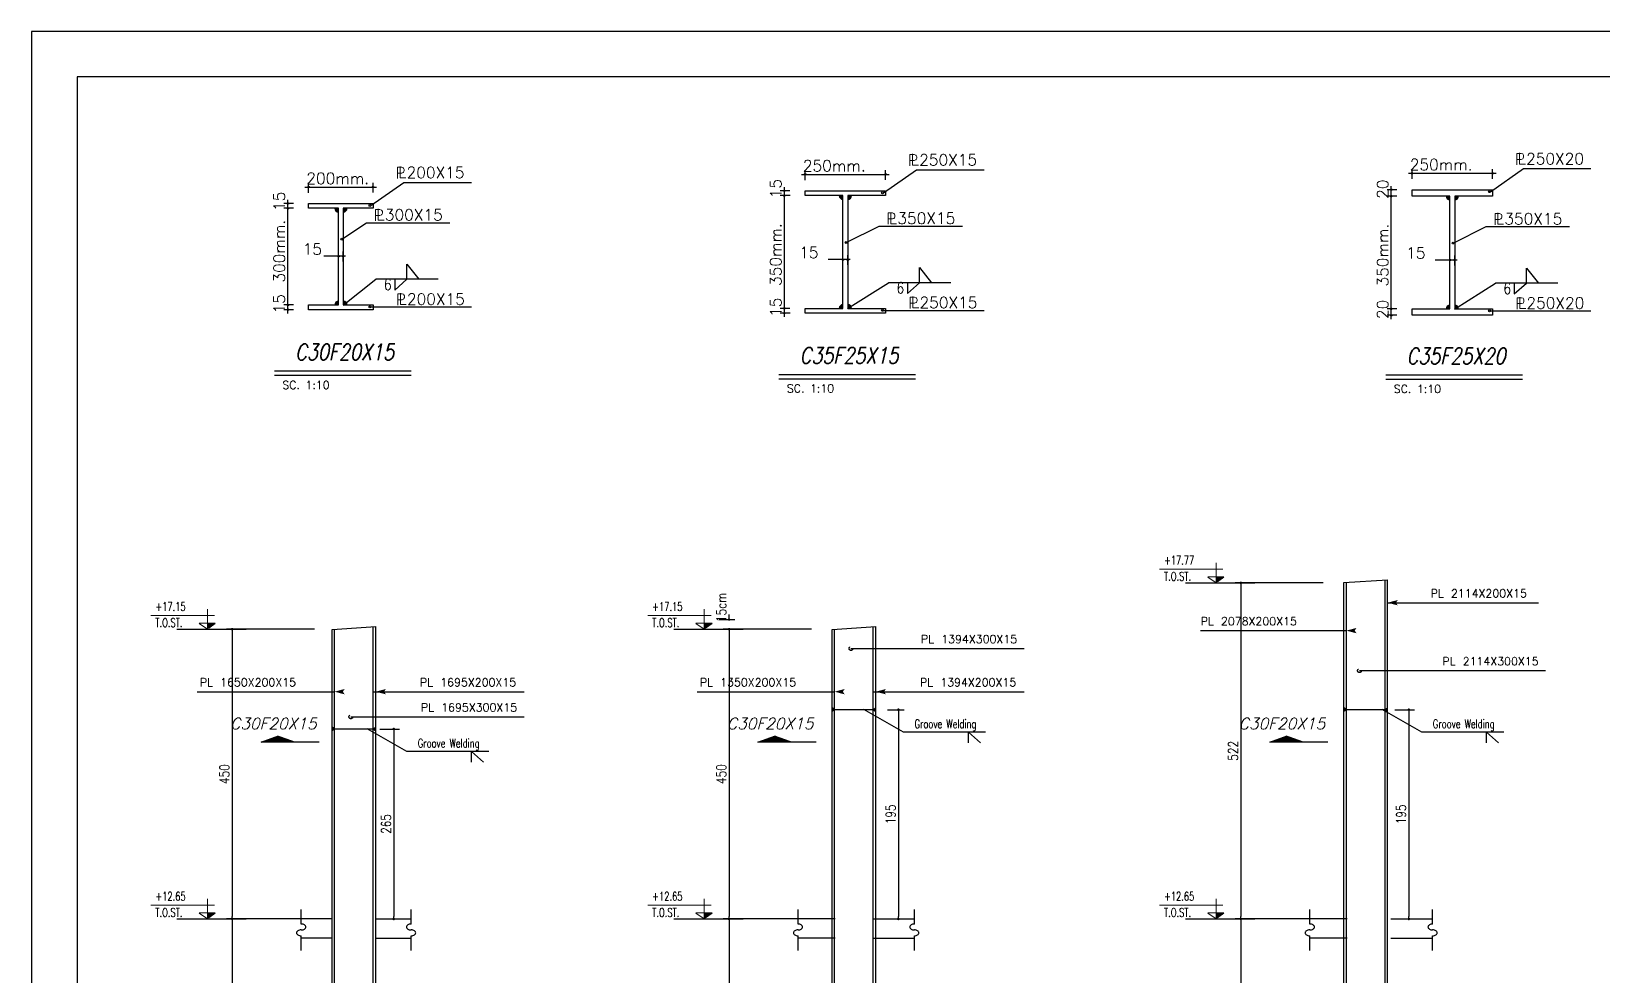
# Model space of a CAD drawing. Header units: inches. Extents: x 460503 to 460688, y 47570 to 48852.
# Drawn here: x 460506.05 to 460554.8, y 48536.98 to 48566.27 of the extents above; entities that cross this region are included whole.
import ezdxf
from ezdxf.enums import TextEntityAlignment as Align

# ---------------------------------------------------------------- set-up
doc = ezdxf.new("R2010")
doc.units = ezdxf.units.IN
doc.header["$MEASUREMENT"] = 0
doc.linetypes.add('HIDDEN', pattern=[0.375, 0.25, -0.125])
for name, color, linetype in [('1', 1, 'Continuous'), ('1R', 1, 'Continuous'), ('2H', 2, 'HIDDEN'), ('2Y', 2, 'Continuous'), ('3', 3, 'HIDDEN'), ('3G', 3, 'Continuous'), ('4C', 4, 'Continuous'), ('7', 7, 'Continuous'), ('D', 1, 'Continuous'), ('DIM', 8, 'Continuous'), ('lateral brace', 5, 'Continuous'), ('Layer4', 118, 'Continuous'), ('LEVEL', 3, 'HIDDEN')]:
    doc.layers.add(name, color=color, linetype=linetype)
doc.layers.add('2', color=2, linetype='Continuous', lineweight=9)
doc.styles.add('ITALICT', font='italict')
doc.styles.add('ROMANC', font='TXT.shx')
doc.styles.add('ROMANS', font='ROMANS', dxfattribs={"width": 0.8})
doc.styles.add('ROMANT', font='romant')
doc.dimstyles.new('1-100', dxfattribs={"dimtxt": 0.3, "dimasz": 0.08, "dimexe": 0.18, "dimexo": 0.0625, "dimgap": 0.09, "dimtad": 1, "dimdec": 0, "dimlfac": 100, "dimdsep": 46, "dimtxsty": 'ROMANT', "dimblk": 'DOT', "dimcen": 0.09, "dimclrd": 1, "dimclre": 1, "dimclrt": 3, "dimadec": 0, "dimazin": 0, "dimtfac": 1, "dimtdec": 0, "dimtix": 1, "dimtofl": 0, "dimtmove": 2, "dimatfit": 3, "dimldrblk": 'DOT', "dimfxl": 1, "dimtolj": 1, "dimarcsym": 0})

# ---------------------------------------------------------------- blocks, each defined once
blk = doc.blocks.new('DOT')
at = {"layer": 'DIM', "color": 0, "linetype": 'ByBlock'}
blk.add_line((-0.5, 0), (-1, 0), dxfattribs=at)
at = {"layer": 'DIM', "color": 0, "linetype": 'ByBlock', "const_width": 0.5}
blk.add_lwpolyline([(-0.25, 0, 1), (0.25, 0, 1)], format="xyb", close=True, dxfattribs=at)
blk = doc.blocks.new('*D164')
at = {"layer": 'D', "color": 1, "lineweight": -2, "transparency": 16777216}
for p, q in [((460514.698, 48538.704), (460512.1, 48538.704)), ((460512.28, 48538.624), (460512.28, 48527.784)), ((460514.539, 48527.704), (460512.1, 48527.704))]:
    blk.add_line(p, q, dxfattribs=at)
at = {"layer": 'Defpoints', "color": 0, "transparency": 16777216}
for p in [(460514.76, 48538.704), (460512.28, 48527.704), (460514.602, 48527.704)]:
    blk.add_point(p, dxfattribs=at)
at = {"layer": 'D', "color": 1, "lineweight": -2, "transparency": 16777216, "xscale": 0.08, "yscale": 0.08, "zscale": 0.08}
for p, rotation in [((460512.28, 48538.704), 90), ((460512.28, 48527.704), 270)]:
    blk.add_blockref('DOT', p, dxfattribs=dict(at, rotation=rotation))
at = {"layer": 'D', "color": 2, "transparency": 16777216, "insert": (460512.04, 48533.204), "char_height": 0.3, "attachment_point": 5, "rotation": 90, "style": 'ROMANS'}
blk.add_mtext('\\A1;550', dxfattribs=at)
blk = doc.blocks.new('_Dot')
at = {"layer": 'DIM', "color": 0, "lineweight": -2}
blk.add_line((-0.5, 0), (-1, 0), dxfattribs=at)
at = {"layer": 'DIM', "color": 0, "const_width": 0.5}
blk.add_lwpolyline([(-0.25, 0, 1), (0.25, 0, 1)], format="xyb", close=True, dxfattribs=at)
blk = doc.blocks.new('*D165')
at = {"layer": 'D', "color": 1, "lineweight": -2, "transparency": 16777216}
for p, q in [((460514.837, 48547.704), (460512.1, 48547.704)), ((460512.28, 48547.624), (460512.28, 48538.784)), ((460514.539, 48538.704), (460512.1, 48538.704))]:
    blk.add_line(p, q, dxfattribs=at)
at = {"layer": 'Defpoints', "color": 0, "transparency": 16777216}
for p in [(460514.9, 48547.704), (460512.28, 48538.704), (460514.602, 48538.704)]:
    blk.add_point(p, dxfattribs=at)
at = {"layer": 'D', "color": 1, "lineweight": -2, "transparency": 16777216, "xscale": 0.08, "yscale": 0.08, "zscale": 0.08}
for p, rotation in [((460512.28, 48547.704), 90), ((460512.28, 48538.704), 270)]:
    blk.add_blockref('DOT', p, dxfattribs=dict(at, rotation=rotation))
at = {"layer": 'D', "color": 2, "transparency": 16777216, "insert": (460512.04, 48543.204), "char_height": 0.3, "attachment_point": 5, "rotation": 90, "style": 'ROMANS'}
blk.add_mtext('\\A1;450', dxfattribs=at)
blk = doc.blocks.new('*D168')
at = {"layer": 'D', "color": 1, "lineweight": -2, "transparency": 16777216}
for p, q in [((460516.861, 48544.603), (460517.476, 48544.603)), ((460517.296, 48544.523), (460517.296, 48538.784)), ((460516.861, 48538.704), (460517.476, 48538.704))]:
    blk.add_line(p, q, dxfattribs=at)
at = {"layer": 'Defpoints', "color": 0, "transparency": 16777216}
for p in [(460516.799, 48544.603), (460516.799, 48538.704), (460517.296, 48538.704)]:
    blk.add_point(p, dxfattribs=at)
at = {"layer": 'D', "color": 1, "lineweight": -2, "transparency": 16777216, "xscale": 0.08, "yscale": 0.08, "zscale": 0.08}
for p, rotation in [((460517.296, 48544.603), 90), ((460517.296, 48538.704), 270)]:
    blk.add_blockref('DOT', p, dxfattribs=dict(at, rotation=rotation))
at = {"layer": 'D', "color": 2, "transparency": 16777216, "insert": (460517.056, 48541.653), "char_height": 0.3, "attachment_point": 5, "rotation": 90, "style": 'ROMANS'}
blk.add_mtext('\\A1;265', dxfattribs=at)
blk = doc.blocks.new('*D173')
at = {"layer": 'D', "color": 1, "lineweight": -2, "transparency": 16777216}
for p, q in [((460527.402, 48548.004), (460527.885, 48548.004)), ((460527.402, 48547.704), (460527.885, 48547.704)), ((460527.705, 48548.084), (460527.705, 48548.164)), ((460527.705, 48547.624), (460527.705, 48547.544))]:
    blk.add_line(p, q, dxfattribs=at)
at = {"layer": 'Defpoints', "color": 0, "transparency": 16777216}
for p in [(460527.339, 48548.004), (460527.339, 48547.704), (460527.705, 48547.704)]:
    blk.add_point(p, dxfattribs=at)
at = {"layer": 'D', "color": 1, "lineweight": -2, "transparency": 16777216, "xscale": 0.08, "yscale": 0.08, "zscale": 0.08}
for p, rotation in [((460527.705, 48548.004), 270), ((460527.705, 48547.704), 90)]:
    blk.add_blockref('DOT', p, dxfattribs=dict(at, rotation=rotation))
at = {"layer": 'D', "color": 2, "transparency": 16777216, "insert": (460527.465, 48548.379), "char_height": 0.3, "attachment_point": 5, "rotation": 90, "style": 'ROMANS'}
blk.add_mtext('\\A1;15cm', dxfattribs=at)
blk = doc.blocks.new('*D174')
at = {"layer": 'D', "color": 1, "lineweight": -2, "transparency": 16777216}
for p, q in [((460530.122, 48538.704), (460527.525, 48538.704)), ((460527.705, 48538.624), (460527.705, 48527.784)), ((460529.964, 48527.704), (460527.525, 48527.704))]:
    blk.add_line(p, q, dxfattribs=at)
at = {"layer": 'Defpoints', "color": 0, "transparency": 16777216}
for p in [(460530.185, 48538.704), (460527.705, 48527.704), (460530.027, 48527.704)]:
    blk.add_point(p, dxfattribs=at)
at = {"layer": 'D', "color": 1, "lineweight": -2, "transparency": 16777216, "xscale": 0.08, "yscale": 0.08, "zscale": 0.08}
for p, rotation in [((460527.705, 48538.704), 90), ((460527.705, 48527.704), 270)]:
    blk.add_blockref('DOT', p, dxfattribs=dict(at, rotation=rotation))
at = {"layer": 'D', "color": 2, "transparency": 16777216, "insert": (460527.465, 48533.204), "char_height": 0.3, "attachment_point": 5, "rotation": 90, "style": 'ROMANS'}
blk.add_mtext('\\A1;550', dxfattribs=at)
blk = doc.blocks.new('*D175')
at = {"layer": 'D', "color": 1, "lineweight": -2, "transparency": 16777216}
for p, q in [((460530.262, 48547.704), (460527.525, 48547.704)), ((460527.705, 48547.624), (460527.705, 48538.784)), ((460529.964, 48538.704), (460527.525, 48538.704))]:
    blk.add_line(p, q, dxfattribs=at)
at = {"layer": 'Defpoints', "color": 0, "transparency": 16777216}
for p in [(460530.325, 48547.704), (460527.705, 48538.704), (460530.027, 48538.704)]:
    blk.add_point(p, dxfattribs=at)
at = {"layer": 'D', "color": 1, "lineweight": -2, "transparency": 16777216, "xscale": 0.08, "yscale": 0.08, "zscale": 0.08}
for p, rotation in [((460527.705, 48547.704), 90), ((460527.705, 48538.704), 270)]:
    blk.add_blockref('DOT', p, dxfattribs=dict(at, rotation=rotation))
at = {"layer": 'D', "color": 2, "transparency": 16777216, "insert": (460527.465, 48543.204), "char_height": 0.3, "attachment_point": 5, "rotation": 90, "style": 'ROMANS'}
blk.add_mtext('\\A1;450', dxfattribs=at)
blk = doc.blocks.new('*D170')
at = {"layer": 'D', "color": 1, "lineweight": -2, "transparency": 16777216}
for p, q in [((460532.628, 48545.203), (460533.143, 48545.203)), ((460532.963, 48545.123), (460532.963, 48538.784)), ((460532.728, 48538.704), (460533.143, 48538.704))]:
    blk.add_line(p, q, dxfattribs=at)
at = {"layer": 'Defpoints', "color": 0, "transparency": 16777216}
for p in [(460532.566, 48545.203), (460532.666, 48538.704), (460532.963, 48538.704)]:
    blk.add_point(p, dxfattribs=at)
at = {"layer": 'D', "color": 1, "lineweight": -2, "transparency": 16777216, "xscale": 0.08, "yscale": 0.08, "zscale": 0.08}
for p, rotation in [((460532.963, 48545.203), 90), ((460532.963, 48538.704), 270)]:
    blk.add_blockref('DOT', p, dxfattribs=dict(at, rotation=rotation))
at = {"layer": 'D', "color": 2, "transparency": 16777216, "insert": (460532.723, 48541.953), "char_height": 0.3, "attachment_point": 5, "rotation": 90, "style": 'ROMANS'}
blk.add_mtext('\\A1;195', dxfattribs=at)
blk = doc.blocks.new('*D200')
at = {"layer": 'D', "color": 1, "lineweight": -2, "transparency": 16777216}
for p, q in [((460546.013, 48538.704), (460543.415, 48538.704)), ((460543.595, 48538.624), (460543.595, 48527.784)), ((460545.855, 48527.704), (460543.415, 48527.704))]:
    blk.add_line(p, q, dxfattribs=at)
at = {"layer": 'Defpoints', "color": 0, "transparency": 16777216}
for p in [(460546.075, 48538.704), (460543.595, 48527.704), (460545.917, 48527.704)]:
    blk.add_point(p, dxfattribs=at)
at = {"layer": 'D', "color": 1, "lineweight": -2, "transparency": 16777216, "xscale": 0.08, "yscale": 0.08, "zscale": 0.08}
for p, rotation in [((460543.595, 48538.704), 90), ((460543.595, 48527.704), 270)]:
    blk.add_blockref('DOT', p, dxfattribs=dict(at, rotation=rotation))
at = {"layer": 'D', "color": 2, "transparency": 16777216, "insert": (460543.355, 48533.204), "char_height": 0.3, "attachment_point": 5, "rotation": 90, "style": 'ROMANS'}
blk.add_mtext('\\A1;550', dxfattribs=at)
blk = doc.blocks.new('*D201')
at = {"layer": 'D', "color": 1, "lineweight": -2, "transparency": 16777216}
for p, q in [((460546.153, 48549.142), (460543.415, 48549.142)), ((460543.595, 48549.062), (460543.595, 48538.784)), ((460545.855, 48538.704), (460543.415, 48538.704))]:
    blk.add_line(p, q, dxfattribs=at)
at = {"layer": 'Defpoints', "color": 0, "transparency": 16777216}
for p in [(460546.215, 48549.142), (460543.595, 48538.704), (460545.917, 48538.704)]:
    blk.add_point(p, dxfattribs=at)
at = {"layer": 'D', "color": 1, "lineweight": -2, "transparency": 16777216, "xscale": 0.08, "yscale": 0.08, "zscale": 0.08}
for p, rotation in [((460543.595, 48549.142), 90), ((460543.595, 48538.704), 270)]:
    blk.add_blockref('DOT', p, dxfattribs=dict(at, rotation=rotation))
at = {"layer": 'D', "color": 2, "transparency": 16777216, "insert": (460543.355, 48543.923), "char_height": 0.3, "attachment_point": 5, "rotation": 90, "style": 'ROMANS'}
blk.add_mtext('\\A1;522', dxfattribs=at)
blk = doc.blocks.new('*D199')
at = {"layer": 'D', "color": 1, "lineweight": -2, "transparency": 16777216}
for p, q in [((460548.377, 48545.203), (460548.992, 48545.203)), ((460548.812, 48545.123), (460548.812, 48538.784)), ((460548.577, 48538.704), (460548.992, 48538.704))]:
    blk.add_line(p, q, dxfattribs=at)
at = {"layer": 'Defpoints', "color": 0, "transparency": 16777216}
for p in [(460548.314, 48545.203), (460548.514, 48538.704), (460548.812, 48538.704)]:
    blk.add_point(p, dxfattribs=at)
at = {"layer": 'D', "color": 1, "lineweight": -2, "transparency": 16777216, "xscale": 0.08, "yscale": 0.08, "zscale": 0.08}
for p, rotation in [((460548.812, 48545.203), 90), ((460548.812, 48538.704), 270)]:
    blk.add_blockref('DOT', p, dxfattribs=dict(at, rotation=rotation))
at = {"layer": 'D', "color": 2, "transparency": 16777216, "insert": (460548.572, 48541.953), "char_height": 0.3, "attachment_point": 5, "rotation": 90, "style": 'ROMANS'}
blk.add_mtext('\\A1;195', dxfattribs=at)

msp = doc.modelspace()

# ---------------------------------------------------------------- hatches: boundary and pattern name
for points in [[(460531.24203884, 48561.16796354), (460531.12727655, 48561.16796354, 0.4144144444), (460531.24203884, 48561.05312251)], [(460531.39203884, 48561.16796354), (460531.50680114, 48561.16796354, -0.4144144444), (460531.39203884, 48561.05312251)], [(460550.08607028, 48561.1522227), (460549.97130799, 48561.1522227, 0.4144144444), (460550.08607028, 48561.03738168)], [(460550.23607028, 48561.1522227), (460550.35083258, 48561.1522227, -0.4144144444), (460550.23607028, 48561.03738168)], [(460515.57836949, 48560.77515511), (460515.4636072, 48560.77515511, 0.4144144444), (460515.57836949, 48560.66031409)], [(460515.72836949, 48560.77515511), (460515.84313179, 48560.77515511, -0.4144144444), (460515.72836949, 48560.66031409)], [(460515.57836949, 48557.77476008), (460515.4636072, 48557.77476008, -0.4144144444), (460515.57836949, 48557.88960111)], [(460515.72836949, 48557.77476008), (460515.84313179, 48557.77476008, 0.4144144444), (460515.72836949, 48557.88960111)], [(460531.24203884, 48557.66756851), (460531.12727655, 48557.66756851, -0.4144144444), (460531.24203884, 48557.78240953)], [(460531.39203884, 48557.66756851), (460531.50680114, 48557.66756851, 0.4144144444), (460531.39203884, 48557.78240953)], [(460550.08607028, 48557.65182767), (460549.97130799, 48557.65182767, -0.4144144444), (460550.08607028, 48557.7666687)], [(460550.23607028, 48557.65182767), (460550.35083258, 48557.65182767, 0.4144144444), (460550.23607028, 48557.7666687)]]:
    msp.add_hatch(color=1).paths.add_polyline_path(points)
at = {"layer": '1R'}
h = msp.add_hatch(color=256, dxfattribs=at)
h.dxf.hatch_style = 1
h.paths.add_polyline_path([(460530.90325572, 48545.26146963), (460530.90325572, 48545.20434085), (460530.98325572, 48545.20434085)])
h.paths.add_polyline_path([(460530.98325572, 48545.20434085), (460530.90325572, 48545.20434085), (460530.90325572, 48545.14721206)])
h = msp.add_hatch(color=256, dxfattribs=at)
h.dxf.hatch_style = 1
h.paths.add_polyline_path([(460532.26325572, 48545.26146963), (460532.26325572, 48545.20434085), (460532.18325572, 48545.20434085)])
h.paths.add_polyline_path([(460532.18325572, 48545.20434085), (460532.26325572, 48545.20434085), (460532.26325572, 48545.14721206)])
h = msp.add_hatch(color=256, dxfattribs=at)
h.dxf.hatch_style = 1
h.paths.add_polyline_path([(460546.79365709, 48545.26146963), (460546.79365709, 48545.20434085), (460546.87365709, 48545.20434085)])
h.paths.add_polyline_path([(460546.87365709, 48545.20434085), (460546.79365709, 48545.20434085), (460546.79365709, 48545.14721206)])
h = msp.add_hatch(color=256, dxfattribs=at)
h.dxf.hatch_style = 1
h.paths.add_polyline_path([(460548.15365709, 48545.26146963), (460548.15365709, 48545.20434085), (460548.07365709, 48545.20434085)])
h.paths.add_polyline_path([(460548.07365709, 48545.20434085), (460548.15365709, 48545.20434085), (460548.15365709, 48545.14721206)])
h = msp.add_hatch(color=256, dxfattribs=at)
h.dxf.hatch_style = 1
h.paths.add_polyline_path([(460515.37836012, 48544.66146963), (460515.37836012, 48544.60434085), (460515.45836012, 48544.60434085)])
h.paths.add_polyline_path([(460515.45836012, 48544.60434085), (460515.37836012, 48544.60434085), (460515.37836012, 48544.54721206)])
h = msp.add_hatch(color=256, dxfattribs=at)
h.dxf.hatch_style = 1
h.paths.add_polyline_path([(460516.73836012, 48544.66146963), (460516.73836012, 48544.60434085), (460516.65836012, 48544.60434085)])
h.paths.add_polyline_path([(460516.65836012, 48544.60434085), (460516.73836012, 48544.60434085), (460516.73836012, 48544.54721206)])

# ---------------------------------------------------------------- linework, layer by layer
at = {"layer": '1'}
for p, q in [((460548.15365709, 48548.52607572), (460552.83597134, 48548.52607572)), ((460542.34787454, 48547.65918959), (460546.87365709, 48547.65918959)), ((460531.48956252, 48547.10396324), (460536.86556997, 48547.10396324)), ((460547.27996389, 48546.41564684), (460553.05597134, 48546.41564684)), ((460511.19507702, 48545.76257004), (460515.45836012, 48545.76257004)), ((460516.65836012, 48545.76257004), (460521.34067437, 48545.76257004)), ((460516.65836012, 48545.76257004), (460517.07739127, 48545.76257004)), ((460526.71997262, 48545.76257004), (460530.98325572, 48545.76257004)), ((460532.18325572, 48545.76257004), (460536.86556997, 48545.76257004)), ((460532.18325572, 48545.76257004), (460532.60228687, 48545.76257004)), ((460515.96466692, 48544.98163446), (460521.34067437, 48544.98163446))]:
    msp.add_line(p, q, dxfattribs=at)
msp.add_lwpolyline([(460507.46120186, 48508.22088582), (460588.72955203, 48508.22088582), (460588.72955203, 48564.85388246), (460507.46120186, 48564.85388246)], close=True, dxfattribs=at)
at = {"layer": '1R'}
for p, q in [((460529.95163978, 48561.82895014), (460532.67836143, 48561.82895014)), ((460530.06703884, 48561.65370256), (460530.06703884, 48561.95737644)), ((460532.49886136, 48561.25737074), (460533.52209241, 48561.97375595)), ((460532.56703884, 48561.65498687), (460532.56703884, 48561.95866075)), ((460533.52209241, 48561.97375595), (460535.62184186, 48561.97375595)), ((460548.79567122, 48561.86320931), (460551.52239287, 48561.86320931)), ((460548.91107028, 48561.68796173), (460548.91107028, 48561.99163561)), ((460551.3428928, 48561.29162991), (460552.36612385, 48562.00801512)), ((460551.41107028, 48561.68924603), (460551.41107028, 48561.99291991)), ((460552.36612385, 48562.00801512), (460554.46587329, 48562.00801512)), ((460514.53797043, 48561.43614172), (460516.76469208, 48561.43614172)), ((460514.65336949, 48561.26089414), (460514.65336949, 48561.56456802)), ((460516.58519201, 48560.86456232), (460517.60842306, 48561.58094753)), ((460516.65336949, 48561.26217844), (460516.65336949, 48561.56585232)), ((460517.60842306, 48561.58094753), (460519.70817251, 48561.58094753)), ((460529.42334863, 48557.4023171), (460529.42334863, 48561.42928612)), ((460548.44134334, 48561.3522227), (460548.13766946, 48561.3522227)), ((460548.26738007, 48557.33657626), (460548.26738007, 48561.46354529)), ((460514.18364255, 48560.92515511), (460513.87996867, 48560.92515511)), ((460514.00967928, 48557.50950867), (460514.00967928, 48561.0364777)), ((460529.59731191, 48561.31796354), (460529.29363802, 48561.31796354)), ((460529.59859621, 48561.16796354), (460529.29492233, 48561.16796354)), ((460548.44262765, 48561.1522227), (460548.13895377, 48561.1522227)), ((460514.18492686, 48560.77515511), (460513.88125298, 48560.77515511)), ((460515.68062862, 48559.81870144), (460516.45070977, 48560.32902896)), ((460516.45070977, 48560.32902896), (460519.04129535, 48560.32902896)), ((460531.34429797, 48559.71150986), (460532.36437913, 48560.22183738)), ((460532.36437913, 48560.22183738), (460534.95496471, 48560.22183738)), ((460550.1883294, 48559.69576903), (460551.20841056, 48560.20609655)), ((460551.20841056, 48560.20609655), (460553.79899614, 48560.20609655)), ((460515.57836949, 48559.12564297), (460515.57836949, 48559.42931685)), ((460515.72836949, 48559.12692727), (460515.72836949, 48559.43060115)), ((460515.7995416, 48559.28971478), (460515.12148698, 48559.28971478)), ((460531.46321095, 48559.1825232), (460530.78515633, 48559.1825232)), ((460531.24203884, 48559.01845139), (460531.24203884, 48559.32212527)), ((460531.39203884, 48559.0197357), (460531.39203884, 48559.32340958)), ((460550.30724239, 48559.16678237), (460549.62918776, 48559.16678237)), ((460550.08607028, 48559.00271056), (460550.08607028, 48559.30638444)), ((460550.23607028, 48559.00399486), (460550.23607028, 48559.30766874)), ((460515.72385296, 48557.77024682), (460516.74036101, 48558.57117448)), ((460518.67764572, 48558.57117448), (460516.74036101, 48558.57117448)), ((460531.38752231, 48557.66305525), (460532.65403036, 48558.4639829)), ((460534.59131507, 48558.4639829), (460532.65403036, 48558.4639829)), ((460550.23155375, 48557.64731441), (460551.4980618, 48558.44824207)), ((460553.43534651, 48558.44824207), (460551.4980618, 48558.44824207)), ((460514.18364255, 48557.77476008), (460513.87996867, 48557.77476008)), ((460514.18492686, 48557.62515511), (460513.88125298, 48557.62515511)), ((460516.55610059, 48557.71187804), (460519.70817251, 48557.71187804)), ((460529.59731191, 48557.66756851), (460529.29363802, 48557.66756851)), ((460529.59859621, 48557.51796354), (460529.29492233, 48557.51796354)), ((460532.46976994, 48557.60468646), (460535.62184186, 48557.60468646)), ((460548.44134334, 48557.65182767), (460548.13766946, 48557.65182767)), ((460548.44262765, 48557.4522227), (460548.13895377, 48557.4522227)), ((460551.31380138, 48557.58894563), (460554.46587329, 48557.58894563)), ((460530.98325572, 48545.20434085), (460530.90325572, 48545.26146963)), ((460532.18325572, 48545.20434085), (460532.26325572, 48545.26146963)), ((460546.87365709, 48545.20434085), (460546.79365709, 48545.26146963)), ((460548.07365709, 48545.20434085), (460548.15365709, 48545.26146963)), ((460530.90325572, 48545.20434085), (460532.26325572, 48545.20434085)), ((460530.90325572, 48545.20434085), (460532.26325572, 48545.20434085)), ((460530.98325572, 48545.20434085), (460530.90325572, 48545.14721206)), ((460530.90325572, 48545.20434085), (460532.26325572, 48545.20434085)), ((460533.12186559, 48544.50769097), (460531.89374405, 48545.20434085)), ((460532.18325572, 48545.20434085), (460532.26325572, 48545.14721206)), ((460546.79365709, 48545.20434085), (460548.15365709, 48545.20434085)), ((460546.79365709, 48545.20434085), (460548.15365709, 48545.20434085)), ((460546.87365709, 48545.20434085), (460546.79365709, 48545.14721206)), ((460546.79365709, 48545.20434085), (460548.15365709, 48545.20434085)), ((460549.21226696, 48544.50769097), (460547.98414542, 48545.20434085)), ((460548.07365709, 48545.20434085), (460548.15365709, 48545.14721206)), ((460515.45836012, 48544.60434085), (460515.37836012, 48544.66146963)), ((460515.37836012, 48544.60434085), (460516.73836012, 48544.60434085)), ((460515.37836012, 48544.60434085), (460516.73836012, 48544.60434085)), ((460515.45836012, 48544.60434085), (460515.37836012, 48544.54721206)), ((460515.37836012, 48544.60434085), (460516.73836012, 48544.60434085)), ((460517.69696999, 48543.90769097), (460516.46884845, 48544.60434085)), ((460516.65836012, 48544.60434085), (460516.73836012, 48544.66146963)), ((460516.65836012, 48544.60434085), (460516.73836012, 48544.54721206)), ((460535.66913036, 48544.50769097), (460533.12186559, 48544.50769097)), ((460551.75953173, 48544.50769097), (460549.21226696, 48544.50769097)), ((460520.24423476, 48543.90769097), (460517.69696999, 48543.90769097))]:
    msp.add_line(p, q, dxfattribs=at)
at = {"layer": '2'}
for p, q in [((460542.82848706, 48549.14197159), (460542.82848706, 48549.76640225)), ((460543.04133305, 48549.5700855), (460541.06967998, 48549.5700855)), ((460542.82848706, 48549.14197159), (460542.56844219, 48549.32213444)), ((460542.56850879, 48549.32684528), (460543.06859506, 48549.32684528)), ((460511.51319009, 48547.70434085), (460511.51319009, 48548.32877151)), ((460526.93808569, 48547.70434085), (460526.93808569, 48548.32877151)), ((460511.72603608, 48548.13245476), (460509.75438301, 48548.13245476)), ((460511.51319009, 48547.70434085), (460511.25314523, 48547.8845037)), ((460511.25321182, 48547.88921454), (460511.7532981, 48547.88921454)), ((460527.15093168, 48548.13245476), (460525.17927862, 48548.13245476)), ((460526.93808569, 48547.70434085), (460526.67804083, 48547.8845037)), ((460526.67810742, 48547.88921454), (460527.1781937, 48547.88921454)), ((460511.72603608, 48539.13245476), (460509.75438301, 48539.13245476)), ((460511.51319009, 48538.70434085), (460511.51319009, 48539.32877151)), ((460527.15093168, 48539.13245476), (460525.17927862, 48539.13245476)), ((460526.93808569, 48538.70434085), (460526.93808569, 48539.32877151)), ((460543.04133305, 48539.13245476), (460541.06967998, 48539.13245476)), ((460542.82848706, 48538.70434085), (460542.82848706, 48539.32877151)), ((460511.51319009, 48538.70434085), (460511.25314523, 48538.8845037)), ((460511.25321182, 48538.88921454), (460511.7532981, 48538.88921454)), ((460526.93808569, 48538.70434085), (460526.67804083, 48538.8845037)), ((460526.67810742, 48538.88921454), (460527.1781937, 48538.88921454)), ((460542.82848706, 48538.70434085), (460542.56844219, 48538.8845037)), ((460542.56850879, 48538.88921454), (460543.06859506, 48538.88921454))]:
    msp.add_line(p, q, dxfattribs=at)
at = {"layer": '2H'}
for p, q in [((460543.06852847, 48549.32213444), (460542.82848706, 48549.14197159)), ((460511.7532315, 48547.8845037), (460511.51319009, 48547.70434085)), ((460527.1781271, 48547.8845037), (460526.93808569, 48547.70434085)), ((460511.7532315, 48538.8845037), (460511.51319009, 48538.70434085)), ((460527.1781271, 48538.8845037), (460526.93808569, 48538.70434085)), ((460543.06852847, 48538.8845037), (460542.82848706, 48538.70434085))]:
    msp.add_line(p, q, dxfattribs=at)
at = {"layer": '2Y'}
for p, q in [((460535.13481939, 48544.17181345), (460535.13481939, 48544.50681865)), ((460535.13481939, 48544.50681865), (460535.50952192, 48544.17181345)), ((460551.22522076, 48544.17181345), (460551.22522076, 48544.50681865)), ((460551.22522076, 48544.50681865), (460551.59992328, 48544.17181345)), ((460519.70992379, 48543.57181345), (460519.70992379, 48543.90681865)), ((460519.70992379, 48543.90681865), (460520.08462631, 48543.57181345)), ((460514.42162223, 48538.5458941), (460514.42162223, 48539.00151721)), ((460517.83375116, 48538.5458941), (460517.83375116, 48539.00151721)), ((460529.84651784, 48538.5458941), (460529.84651784, 48539.00151721)), ((460533.45864676, 48538.5458941), (460533.45864676, 48539.00151721)), ((460545.7369192, 48538.5458941), (460545.7369192, 48539.00151721)), ((460549.54904812, 48538.5458941), (460549.54904812, 48539.00151721)), ((460514.42162223, 48537.71994722), (460514.42162223, 48538.1805317)), ((460517.83375116, 48537.71994722), (460517.83375116, 48538.1805317)), ((460529.84651784, 48537.71994722), (460529.84651784, 48538.1805317)), ((460533.45864676, 48537.71994722), (460533.45864676, 48538.1805317)), ((460545.7369192, 48537.71994722), (460545.7369192, 48538.1805317)), ((460549.54904812, 48537.71994722), (460549.54904812, 48538.1805317))]:
    msp.add_line(p, q, dxfattribs=at)
for centre, radius, start, end in [((460514.42162223, 48538.32212481), 0.22376929, 75.201495889, 90.000000003), ((460514.43886796, 48538.38740414), 0.15625036, 57.470460437, 75.201495889), ((460514.46516242, 48538.42863127), 0.10735174, 33.001544693, 57.470460437), ((460514.46516242, 48538.48047573), 0.10735174, 302.529539564, 326.998455309), ((460514.5050768, 48538.4545535), 0.05975846, 359.999999998, 33.001544691), ((460514.5050768, 48538.4545535), 0.05975846, 326.998455309, 0), ((460517.75029659, 48538.4545535), 0.05975846, 146.998455309, 180.000000002), ((460517.75029659, 48538.4545535), 0.05975846, 180, 213.001544691), ((460517.79021097, 48538.42863127), 0.10735174, 122.529539563, 146.998455307), ((460517.79021097, 48538.48047573), 0.10735174, 213.001544691, 237.470460436), ((460517.81650543, 48538.38740414), 0.15625036, 104.798504111, 122.529539563), ((460517.83375116, 48538.32212481), 0.22376929, 89.999999997, 104.798504111), ((460529.84651784, 48538.32212481), 0.22376929, 75.201495889, 90.000000003), ((460529.86376356, 48538.38740414), 0.15625036, 57.470460437, 75.201495889), ((460529.89005802, 48538.42863127), 0.10735174, 33.001544693, 57.470460437), ((460529.89005802, 48538.48047573), 0.10735174, 302.529539564, 326.998455309), ((460529.9299724, 48538.4545535), 0.05975846, 359.999999998, 33.001544691), ((460529.9299724, 48538.4545535), 0.05975846, 326.998455309, 0), ((460533.37519219, 48538.4545535), 0.05975846, 146.998455309, 180.000000002), ((460533.37519219, 48538.4545535), 0.05975846, 180, 213.001544691), ((460533.41510657, 48538.42863127), 0.10735174, 122.529539563, 146.998455307), ((460533.41510657, 48538.48047573), 0.10735174, 213.001544691, 237.470460436), ((460533.44140104, 48538.38740414), 0.15625036, 104.798504111, 122.529539563), ((460533.45864676, 48538.32212481), 0.22376929, 89.999999997, 104.798504111), ((460545.7369192, 48538.32212481), 0.22376929, 75.201495889, 90.000000003), ((460545.75416492, 48538.38740414), 0.15625036, 57.470460437, 75.201495889), ((460545.78045939, 48538.42863127), 0.10735174, 33.001544693, 57.470460437), ((460545.78045939, 48538.48047573), 0.10735174, 302.529539564, 326.998455309), ((460545.82037377, 48538.4545535), 0.05975846, 359.999999998, 33.001544691), ((460545.82037377, 48538.4545535), 0.05975846, 326.998455309, 0), ((460549.46559356, 48538.4545535), 0.05975846, 146.998455309, 180.000000002), ((460549.46559356, 48538.4545535), 0.05975846, 180, 213.001544691), ((460549.50550794, 48538.42863127), 0.10735174, 122.529539563, 146.998455307), ((460549.50550794, 48538.48047573), 0.10735174, 213.001544691, 237.470460436), ((460549.5318024, 48538.38740414), 0.15625036, 104.798504111, 122.529539563), ((460549.54904812, 48538.32212481), 0.22376929, 89.999999997, 104.798504111), ((460514.33816767, 48538.2718723), 0.05975846, 146.998455308, 179.999999999), ((460514.33816767, 48538.2718723), 0.05975846, 180, 213.001544691), ((460514.37808205, 48538.24595007), 0.10735174, 122.529539564, 146.998455308), ((460514.37808205, 48538.29779453), 0.10735174, 213.001544692, 237.470460436), ((460514.40437651, 48538.20472294), 0.15625036, 104.798504114, 122.529539568), ((460514.40437651, 48538.33902165), 0.15625036, 237.470460436, 255.201495889), ((460514.42162223, 48538.13944361), 0.22376929, 89.999999997, 104.798504111), ((460514.42162223, 48538.40430099), 0.22376929, 255.201495889, 270), ((460514.42162223, 48538.58698219), 0.22376929, 270, 284.798504114), ((460514.43886796, 48538.52170285), 0.15625036, 284.798504111, 302.529539564), ((460517.81650543, 48538.52170285), 0.15625036, 237.470460436, 255.201495889), ((460517.83375116, 48538.58698219), 0.22376929, 255.201495886, 270), ((460517.83375116, 48538.13944361), 0.22376929, 75.201495889, 90.000000003), ((460517.83375116, 48538.40430099), 0.22376929, 270, 284.798504111), ((460517.85099688, 48538.20472294), 0.15625036, 57.470460432, 75.201495886), ((460517.85099688, 48538.33902165), 0.15625036, 284.798504111, 302.529539564), ((460517.87729134, 48538.24595007), 0.10735174, 33.001544692, 57.470460436), ((460517.87729134, 48538.29779453), 0.10735174, 302.529539564, 326.998455308), ((460517.91720572, 48538.2718723), 0.05975846, 0.000000001, 33.001544692), ((460517.91720572, 48538.2718723), 0.05975846, 326.998455309, 0), ((460529.76306327, 48538.2718723), 0.05975846, 146.998455308, 179.999999999), ((460529.76306327, 48538.2718723), 0.05975846, 180, 213.001544691), ((460529.80297765, 48538.24595007), 0.10735174, 122.529539564, 146.998455308), ((460529.80297765, 48538.29779453), 0.10735174, 213.001544692, 237.470460436), ((460529.82927212, 48538.20472294), 0.15625036, 104.798504114, 122.529539568), ((460529.82927212, 48538.33902165), 0.15625036, 237.470460436, 255.201495889), ((460529.84651784, 48538.13944361), 0.22376929, 89.999999997, 104.798504111), ((460529.84651784, 48538.40430099), 0.22376929, 255.201495889, 270), ((460529.84651784, 48538.58698219), 0.22376929, 270, 284.798504114), ((460529.86376356, 48538.52170285), 0.15625036, 284.798504111, 302.529539564), ((460533.44140104, 48538.52170285), 0.15625036, 237.470460436, 255.201495889), ((460533.45864676, 48538.58698219), 0.22376929, 255.201495886, 270), ((460533.45864676, 48538.13944361), 0.22376929, 75.201495889, 90.000000003), ((460533.45864676, 48538.40430099), 0.22376929, 270, 284.798504111), ((460533.47589248, 48538.20472294), 0.15625036, 57.470460432, 75.201495886), ((460533.47589248, 48538.33902165), 0.15625036, 284.798504111, 302.529539564), ((460533.50218695, 48538.24595007), 0.10735174, 33.001544692, 57.470460436), ((460533.50218695, 48538.29779453), 0.10735174, 302.529539564, 326.998455308), ((460533.54210133, 48538.2718723), 0.05975846, 0.000000001, 33.001544692), ((460533.54210133, 48538.2718723), 0.05975846, 326.998455309, 0), ((460545.65346464, 48538.2718723), 0.05975846, 146.998455308, 179.999999999), ((460545.65346464, 48538.2718723), 0.05975846, 180, 213.001544691), ((460545.69337902, 48538.24595007), 0.10735174, 122.529539564, 146.998455308), ((460545.69337902, 48538.29779453), 0.10735174, 213.001544692, 237.470460436), ((460545.71967348, 48538.20472294), 0.15625036, 104.798504114, 122.529539568), ((460545.71967348, 48538.33902165), 0.15625036, 237.470460436, 255.201495889), ((460545.7369192, 48538.13944361), 0.22376929, 89.999999997, 104.798504111), ((460545.7369192, 48538.40430099), 0.22376929, 255.201495889, 270), ((460545.7369192, 48538.58698219), 0.22376929, 270, 284.798504114), ((460545.75416492, 48538.52170285), 0.15625036, 284.798504111, 302.529539564), ((460549.5318024, 48538.52170285), 0.15625036, 237.470460436, 255.201495889), ((460549.54904812, 48538.58698219), 0.22376929, 255.201495886, 270), ((460549.54904812, 48538.13944361), 0.22376929, 75.201495889, 90.000000003), ((460549.54904812, 48538.40430099), 0.22376929, 270, 284.798504111), ((460549.56629384, 48538.20472294), 0.15625036, 57.470460432, 75.201495886), ((460549.56629384, 48538.33902165), 0.15625036, 284.798504111, 302.529539564), ((460549.59258831, 48538.24595007), 0.10735174, 33.001544692, 57.470460436), ((460549.59258831, 48538.29779453), 0.10735174, 302.529539564, 326.998455308), ((460549.63250269, 48538.2718723), 0.05975846, 0.000000001, 33.001544692), ((460549.63250269, 48538.2718723), 0.05975846, 326.998455309, 0)]:
    msp.add_arc(centre, radius, start, end, dxfattribs=at)
at = {"layer": '3'}
for centre in [(460531.48956252, 48547.10396324), (460547.27996389, 48546.41564684), (460515.96466692, 48544.98163446)]:
    msp.add_circle(centre, 0.06, dxfattribs=at)
for points in [[(460542.82848706, 48549.14197159), (460543.06852847, 48549.32213444), (460542.82848706, 48549.32213444)], [(460548.15365709, 48548.52607572), (460548.4108924, 48548.52607572), (460548.46729175, 48548.61013172)], [(460548.15365709, 48548.52607572), (460548.4108924, 48548.52607572), (460548.46729175, 48548.44201971)], [(460511.51319009, 48547.70434085), (460511.7532315, 48547.8845037), (460511.51319009, 48547.8845037)], [(460526.93808569, 48547.70434085), (460527.1781271, 48547.8845037), (460526.93808569, 48547.8845037)], [(460546.87365709, 48547.65918959), (460547.1308924, 48547.65918959), (460547.18729175, 48547.74324559)], [(460546.87365709, 48547.65918959), (460547.1308924, 48547.65918959), (460547.18729175, 48547.57513358)], [(460515.45836012, 48545.76257004), (460515.71559543, 48545.76257004), (460515.77199478, 48545.84662604)], [(460515.45836012, 48545.76257004), (460515.71559543, 48545.76257004), (460515.77199478, 48545.67851403)], [(460516.73836012, 48545.76257004), (460516.99559543, 48545.76257004), (460517.05199478, 48545.84662604)], [(460516.73836012, 48545.76257004), (460516.99559543, 48545.76257004), (460517.05199478, 48545.67851403)], [(460530.98325572, 48545.76257004), (460531.24049103, 48545.76257004), (460531.29689038, 48545.84662604)], [(460530.98325572, 48545.76257004), (460531.24049103, 48545.76257004), (460531.29689038, 48545.67851403)], [(460532.26325572, 48545.76257004), (460532.52049103, 48545.76257004), (460532.57689038, 48545.84662604)], [(460532.26325572, 48545.76257004), (460532.52049103, 48545.76257004), (460532.57689038, 48545.67851403)], [(460511.51319009, 48538.70434085), (460511.7532315, 48538.8845037), (460511.51319009, 48538.8845037)], [(460526.93808569, 48538.70434085), (460527.1781271, 48538.8845037), (460526.93808569, 48538.8845037)], [(460542.82848706, 48538.70434085), (460543.06852847, 48538.8845037), (460542.82848706, 48538.8845037)]]:
    msp.add_solid(points, dxfattribs=at)
at = {"layer": '3G'}
for p, q in [((460517.70235804, 48559.04106142), (460518.07706056, 48558.57030215)), ((460517.70235804, 48558.57030215), (460517.70235804, 48559.04106142)), ((460533.61602739, 48558.93386984), (460533.99072991, 48558.46311057)), ((460533.61602739, 48558.46311057), (460533.61602739, 48558.93386984)), ((460552.46005883, 48558.91812901), (460552.83476135, 48558.44736974)), ((460552.46005883, 48558.44736974), (460552.46005883, 48558.91812901)), ((460517.32863122, 48558.5720468), (460517.32863122, 48558.23704161)), ((460517.32863122, 48558.23704161), (460517.70333374, 48558.5720468)), ((460533.24230057, 48558.46485523), (460533.24230057, 48558.12985003)), ((460533.24230057, 48558.12985003), (460533.61700309, 48558.46485523)), ((460552.08633201, 48558.44911439), (460552.08633201, 48558.1141092)), ((460552.08633201, 48558.1141092), (460552.46103453, 48558.44911439)), ((460513.58894349, 48555.72482629), (460517.83354478, 48555.72482629)), ((460513.58894349, 48555.5904129), (460517.83354478, 48555.5904129)), ((460529.25261284, 48555.61763471), (460533.49721413, 48555.61763471)), ((460529.25261284, 48555.48322132), (460533.49721413, 48555.48322132)), ((460548.09664428, 48555.60189388), (460552.34124557, 48555.60189388)), ((460548.09664428, 48555.46748049), (460552.34124557, 48555.46748049)), ((460546.79365709, 48549.15526732), (460548.15365709, 48549.23238255, -0.0042647)), ((460546.79365709, 48533.20434085), (460546.79365709, 48549.15526732)), ((460546.87365709, 48533.20434085), (460546.87365709, 48549.16058561)), ((460548.07365709, 48533.20434085), (460548.07365709, 48549.22706425)), ((460548.07365709, 48533.20434085), (460548.07365709, 48549.22706425)), ((460548.15365709, 48533.20434085), (460548.15365709, 48549.23238255)), ((460515.37836012, 48547.69887921), (460516.73836012, 48547.79172706)), ((460515.37836012, 48516.63944085), (460515.37836012, 48547.69887921)), ((460515.45836012, 48516.63944085), (460515.45836012, 48547.70434085)), ((460516.65836012, 48516.63944085), (460516.65836012, 48547.78626542)), ((460516.65836012, 48516.63944085), (460516.65836012, 48547.78626542)), ((460516.73836012, 48516.63944085), (460516.73836012, 48547.79172706)), ((460530.90325572, 48547.69887921), (460532.26325572, 48547.79172706)), ((460530.90325572, 48533.20434085), (460530.90325572, 48547.69887921)), ((460530.98325572, 48533.20434085), (460530.98325572, 48547.70434085)), ((460532.18325572, 48533.20434085), (460532.18325572, 48547.78626542)), ((460532.18325572, 48533.20434085), (460532.18325572, 48547.78626542)), ((460532.26325572, 48533.20434085), (460532.26325572, 48547.79172706)), ((460513.17810921, 48544.19945043), (460513.72204203, 48544.39301723)), ((460528.60300482, 48544.19945043), (460529.14693763, 48544.39301723)), ((460544.49340618, 48544.19945043), (460545.037339, 48544.39301723)), ((460514.98098861, 48544.19945043), (460513.17810921, 48544.19945043)), ((460530.40588421, 48544.19945043), (460528.60300482, 48544.19945043)), ((460546.29628558, 48544.19945043), (460544.49340618, 48544.19945043)), ((460515.37836012, 48538.70434085), (460514.42162223, 48538.70434085)), ((460516.73836012, 48538.70434085), (460517.83375116, 48538.70434085)), ((460531.00325572, 48538.70434085), (460529.84651784, 48538.70434085)), ((460532.16325572, 48538.70434085), (460533.45864676, 48538.70434085)), ((460546.89365709, 48538.70434085), (460545.7369192, 48538.70434085)), ((460548.25365709, 48538.70434085), (460549.54904812, 48538.70434085)), ((460515.37836012, 48538.10434085), (460514.42162223, 48538.10434085)), ((460516.73836012, 48538.10434085), (460517.83375116, 48538.10434085)), ((460531.00325572, 48538.10434085), (460529.84651784, 48538.10434085)), ((460532.16325572, 48538.10434085), (460533.45864676, 48538.10434085)), ((460546.89365709, 48538.10434085), (460545.7369192, 48538.10434085)), ((460548.25365709, 48538.10434085), (460549.54904812, 48538.10434085))]:
    msp.add_line(p, q, dxfattribs=at)
for points in [[(460548.91107028, 48557.4522227), (460548.91107028, 48557.6522227), (460550.08607028, 48557.6522227), (460550.08607028, 48561.1522227), (460548.91107028, 48561.1522227), (460548.91107028, 48561.3522227), (460551.41107028, 48561.3522227), (460551.41107028, 48561.1522227), (460550.23607028, 48561.1522227), (460550.23607028, 48557.6522227), (460551.41107028, 48557.6522227), (460551.41107028, 48557.4522227)], [(460514.65336949, 48557.62515511), (460514.65336949, 48557.77515511), (460515.57836949, 48557.77515511), (460515.57836949, 48560.77515511), (460514.65336949, 48560.77515511), (460514.65336949, 48560.92515511), (460516.65336949, 48560.92515511), (460516.65336949, 48560.77515511), (460515.72836949, 48560.77515511), (460515.72836949, 48557.77515511), (460516.65336949, 48557.77515511), (460516.65336949, 48557.62515511)], [(460530.06703884, 48557.51796354), (460530.06703884, 48557.66796354), (460531.24203884, 48557.66796354), (460531.24203884, 48561.16796354), (460530.06703884, 48561.16796354), (460530.06703884, 48561.31796354), (460532.56703884, 48561.31796354), (460532.56703884, 48561.16796354), (460531.39203884, 48561.16796354), (460531.39203884, 48557.66796354), (460532.56703884, 48557.66796354), (460532.56703884, 48557.51796354)]]:
    msp.add_lwpolyline(points, close=True, dxfattribs=at)
for centre, start, end in [((460531.24203884, 48561.16788483), 180.157926883, 270.157926883), ((460531.39203884, 48561.16788483), 269.842073117, 359.842073117), ((460531.39203884, 48561.16788483), 269.842073117, 359.842073117), ((460550.08607028, 48561.152144), 180.157926883, 270.157926883), ((460550.23607028, 48561.152144), 269.842073117, 359.842073117), ((460550.23607028, 48561.152144), 269.842073117, 359.842073117), ((460515.57836949, 48560.77507641), 180.157926883, 270.157926883), ((460515.72836949, 48560.77507641), 269.842073117, 359.842073117), ((460515.72836949, 48560.77507641), 269.842073117, 359.842073117), ((460515.57836949, 48557.77483879), 89.842073117, 179.842073117), ((460515.57836949, 48557.77483879), 89.842073117, 179.842073117), ((460515.72836949, 48557.77483879), 0.157926883, 90.157926883), ((460515.72836949, 48557.77483879), 0.157926883, 90.157926883), ((460515.72836949, 48557.77483879), 0.157926883, 90.157926883), ((460531.24203884, 48557.66764721), 89.842073117, 179.842073117), ((460531.24203884, 48557.66764721), 89.842073117, 179.842073117), ((460531.39203884, 48557.66764721), 0.157926883, 90.157926883), ((460531.39203884, 48557.66764721), 0.157926883, 90.157926883), ((460531.39203884, 48557.66764721), 0.157926883, 90.157926883), ((460550.08607028, 48557.65190638), 89.842073117, 179.842073117), ((460550.08607028, 48557.65190638), 89.842073117, 179.842073117), ((460550.23607028, 48557.65190638), 0.157926883, 90.157926883), ((460550.23607028, 48557.65190638), 0.157926883, 90.157926883), ((460550.23607028, 48557.65190638), 0.157926883, 90.157926883)]:
    msp.add_arc(centre, 0.11476232, start, end, dxfattribs=at)
for points in [[(460513.17810921, 48544.19945043), (460513.72204203, 48544.39301723), (460513.72204203, 48544.19945043)], [(460514.26597484, 48544.19945043), (460513.72204203, 48544.39301723), (460513.72204203, 48544.19945043)], [(460528.60300482, 48544.19945043), (460529.14693763, 48544.39301723), (460529.14693763, 48544.19945043)], [(460529.69087044, 48544.19945043), (460529.14693763, 48544.39301723), (460529.14693763, 48544.19945043)], [(460544.49340618, 48544.19945043), (460545.037339, 48544.39301723), (460545.037339, 48544.19945043)], [(460545.58127181, 48544.19945043), (460545.037339, 48544.39301723), (460545.037339, 48544.19945043)]]:
    msp.add_solid(points, dxfattribs=at)
at = {"layer": '7'}
for centre, radius in [((460530.06703884, 48561.82895014), 0.02443679), ((460532.56703884, 48561.82895014), 0.02443679), ((460548.91107028, 48561.86320931), 0.02443679), ((460551.41107028, 48561.86320931), 0.02443679), ((460514.65336949, 48561.43614172), 0.02443679), ((460516.65336949, 48561.43614172), 0.02443679), ((460529.42334863, 48561.31796354), 0.02443679), ((460548.26738007, 48561.3522227), 0.02443679), ((460514.00967928, 48560.92515511), 0.02443679), ((460516.55610059, 48560.86456232), 0.02909142), ((460529.42334863, 48561.16796354), 0.02443679), ((460532.46976994, 48561.25737074), 0.02909142), ((460548.26738007, 48561.1522227), 0.02443679), ((460551.31380138, 48561.29162991), 0.02909142), ((460514.00967928, 48560.77515511), 0.02443679), ((460515.68062862, 48559.81870144), 0.02909142), ((460531.34429797, 48559.71150986), 0.02909142), ((460550.1883294, 48559.69576903), 0.02909142), ((460515.57836949, 48559.28971478), 0.02443679), ((460515.72836949, 48559.28971478), 0.02443679), ((460531.24203884, 48559.1825232), 0.02443679), ((460531.39203884, 48559.1825232), 0.02443679), ((460550.08607028, 48559.16678237), 0.02443679), ((460550.23607028, 48559.16678237), 0.02443679), ((460514.00967928, 48557.77476008), 0.02443679), ((460514.00967928, 48557.62515511), 0.02443679), ((460516.55610059, 48557.71187804), 0.02909142), ((460529.42334863, 48557.66756851), 0.02443679), ((460529.42334863, 48557.51796354), 0.02443679), ((460532.46976994, 48557.60468646), 0.02909142), ((460548.26738007, 48557.65182767), 0.02443679), ((460548.26738007, 48557.4522227), 0.02443679), ((460551.31380138, 48557.58894563), 0.02909142)]:
    msp.add_circle(centre, radius, dxfattribs=at)
at = {"layer": 'D'}
for p, q in [((460541.87881363, 48549.14197159), (460544.02917443, 48549.14197159)), ((460510.56351666, 48547.70434085), (460512.71387746, 48547.70434085)), ((460525.98841226, 48547.70434085), (460528.13877306, 48547.70434085)), ((460510.56351666, 48538.70434085), (460512.71387746, 48538.70434085)), ((460525.98841226, 48538.70434085), (460528.13877306, 48538.70434085)), ((460541.87881363, 48538.70434085), (460544.02917443, 48538.70434085))]:
    msp.add_line(p, q, dxfattribs=at)
at = {"layer": 'DIM'}
msp.add_lwpolyline([(460506.04537694, 48506.80506091), (460590.14537694, 48506.80506091), (460590.14537694, 48566.26970737), (460506.04537694, 48566.26970737)], close=True, dxfattribs=at)
at = {"layer": 'lateral brace'}
msp.add_lwpolyline([(460506.04537694, 48506.80506091), (460590.14537694, 48506.80506091), (460590.14537694, 48566.26970737), (460506.04537694, 48566.26970737)], close=True, dxfattribs=at)
at = {"layer": 'Layer4'}
msp.add_lwpolyline([(460590.14537694, 48566.26970737), (460506.04537694, 48566.26970737), (460506.04537694, 48506.80506091), (460590.14537694, 48506.80506091)], close=True, dxfattribs=at)

# ---------------------------------------------------------------- texts
at = {"layer": '2Y', "style": 'ROMANC'}
for s, p in [('PL 2114X200X15', (460549.48861101, 48548.69173279)), ('PL 2078X200X15', (460542.34739582, 48547.82484665)), ('PL 1394X300X15', (460533.66353066, 48547.26962031)), ('PL 2114X300X15', (460549.85393203, 48546.58130391)), ('PL 1650X200X15', (460511.27443836, 48545.92822711)), ('PL 1695X200X15', (460518.10861273, 48545.92822711)), ('PL 1350X200X15', (460526.79933396, 48545.92822711)), ('PL 1394X200X15', (460533.63350833, 48545.92822711)), ('PL 1695X300X15', (460518.13863506, 48545.14729153))]:
    msp.add_text(s, height=0.2499993062, dxfattribs=at).set_placement(p)
at = {"layer": '3G'}
for s, height, style, p in [('P', 0.35, 'ROMANS', (460533.26172783, 48562.09469226)), ('L', 0.35, 'ROMANS', (460533.34436678, 48562.11242719)), ('250X15', 0.35, 'ROMANS', (460533.60729611, 48562.10452035)), ('P', 0.35, 'ROMANS', (460552.10575926, 48562.12895143)), ('L', 0.35, 'ROMANS', (460552.18839822, 48562.14668636)), ('250X20', 0.35, 'ROMANS', (460552.45132754, 48562.13877952)), ('200mm.', 0.35, 'ROMANS', (460514.58226754, 48561.52951709)), ('P', 0.35, 'ROMANS', (460517.34805848, 48561.70188384)), ('L', 0.35, 'ROMANS', (460517.43069743, 48561.71961877)), ('200X15', 0.35, 'ROMANS', (460517.69362675, 48561.71171193)), ('250mm.', 0.35, 'ROMANS', (460529.99593689, 48561.92232551)), ('250mm.', 0.35, 'ROMANS', (460548.83996833, 48561.95658468)), ('P', 0.35, 'ROMANS', (460516.67215754, 48560.38757436)), ('L', 0.35, 'ROMANS', (460516.75479649, 48560.4053093)), ('300X15', 0.35, 'ROMANS', (460517.01772582, 48560.39740245)), ('P', 0.35, 'ROMANS', (460532.58582689, 48560.28038279)), ('L', 0.35, 'ROMANS', (460532.66846585, 48560.29811772)), ('350X15', 0.35, 'ROMANS', (460532.93139517, 48560.29021088)), ('P', 0.35, 'ROMANS', (460551.42985833, 48560.26464195)), ('L', 0.35, 'ROMANS', (460551.51249728, 48560.28237689)), ('350X15', 0.35, 'ROMANS', (460551.77542661, 48560.27447004)), ('15', 0.35, 'ROMANS', (460514.46957895, 48559.33547456)), ('15', 0.35, 'ROMANS', (460529.8832483, 48559.22828298)), ('15', 0.35, 'ROMANS', (460548.72727974, 48559.21254215)), ('P', 0.35, 'ROMANS', (460517.35840213, 48557.77042344)), ('L', 0.35, 'ROMANS', (460517.44104109, 48557.78815838)), ('200X15', 0.35, 'ROMANS', (460517.70397041, 48557.78025153)), ('P', 0.35, 'ROMANS', (460533.27207149, 48557.66323187)), ('L', 0.35, 'ROMANS', (460533.35471044, 48557.6809668)), ('250X15', 0.35, 'ROMANS', (460533.61763976, 48557.67305996)), ('P', 0.35, 'ROMANS', (460552.11610292, 48557.64749103)), ('L', 0.35, 'ROMANS', (460552.19874188, 48557.66522597)), ('250X20', 0.35, 'ROMANS', (460552.4616712, 48557.65731912)), ('SC. 1:10', 0.249999993, 'ROMANS', (460513.8362536, 48555.16279152)), ('SC. 1:10', 0.249999993, 'ROMANS', (460529.49992295, 48555.05559994)), ('SC. 1:10', 0.249999993, 'ROMANS', (460548.34395439, 48555.03985911)), ('C30F20X15', 0.35, 'ITALICT', (460512.21650106, 48544.59701955)), ('C30F20X15', 0.35, 'ITALICT', (460527.64139667, 48544.59701955)), ('C30F20X15', 0.35, 'ITALICT', (460543.53179803, 48544.59701955))]:
    msp.add_text(s, height=height, dxfattribs=dict(at, style=style)).set_placement(p)
at = {"layer": '3G', "style": 'ROMANS'}
for s, p in [('15', (460529.32997326, 48561.084064)), ('20', (460548.1740047, 48561.06832316)), ('15', (460513.91630391, 48560.69125557)), ('300mm.', (460513.91630391, 48558.46825147)), ('350mm.', (460529.32997326, 48558.36105989)), ('350mm.', (460548.1740047, 48558.34531906)), ('15', (460513.91630391, 48557.50760744)), ('15', (460529.32997326, 48557.40041586)), ('20', (460548.1740047, 48557.33467503))]:
    msp.add_text(s, height=0.35, rotation=90, dxfattribs=at).set_placement(p)
at = {"layer": '3G', "style": 'ROMANS', "width": 0.8}
for p in [(460516.99000492, 48558.23593383), (460532.90367427, 48558.12874225), (460551.74770571, 48558.11300142)]:
    msp.add_text('6', height=0.35, dxfattribs=at).set_placement(p)
at = {"layer": '4C', "style": 'ITALICT', "width": 0.8}
for s, p in [('C30F20X15', (460515.77183856, 48556.31216566)), ('C35F25X15', (460531.43550792, 48556.20497408)), ('C35F25X20', (460550.27953935, 48556.18923325))]:
    msp.add_text(s, height=0.5, dxfattribs=at).set_placement(p, align=Align.MIDDLE)
at = {"layer": 'LEVEL', "style": 'ROMANS', "width": 0.7}
for s, p in [('+17.77', (460541.21047821, 48549.70971963)), ('T.O.ST.  ', (460541.21047821, 48549.20847271)), ('+17.15', (460509.89518124, 48548.27208889)), ('+17.15', (460525.32007684, 48548.27208889)), ('T.O.ST.  ', (460509.89518124, 48547.77084197)), ('T.O.ST.  ', (460525.32007684, 48547.77084197)), ('Groove Welding', (460533.46567751, 48544.62925542)), ('Groove Welding', (460549.55607888, 48544.62925542)), ('Groove Welding', (460518.04078191, 48544.02925542)), ('+12.65', (460509.89518124, 48539.27208889)), ('+12.65', (460525.32007684, 48539.27208889)), ('+12.65', (460541.21047821, 48539.27208889)), ('T.O.ST.  ', (460509.89518124, 48538.77084197)), ('T.O.ST.  ', (460525.32007684, 48538.77084197)), ('T.O.ST.  ', (460541.21047821, 48538.77084197))]:
    msp.add_text(s, height=0.27, dxfattribs=at).set_placement(p)

# ---------------------------------------------------------------- dimensions: what is measured, and where the dimension line sits
at = {"layer": 'D'}
for base, p1, p2, text, picture, middle in [((460543.59509304, 48538.70434085), (460546.21528815, 48549.14197159), (460545.91710818, 48538.70434085), '522', '*D201', (460543.35509304, 48543.92315622)), ((460512.27979607, 48538.70434085), (460514.89999118, 48547.70434085), (460514.60181121, 48538.70434085), '450', '*D165', (460512.03979607, 48543.20434085)), ((460527.70469167, 48538.70434085), (460530.32488678, 48547.70434085), (460530.02670681, 48538.70434085), '450', '*D175', (460527.46469167, 48543.20434085)), ((460532.96332853, 48538.70434085), (460532.56593814, 48545.20250203), (460532.66593814, 48538.70434085), '195', '*D170', (460532.72332853, 48541.95342144)), ((460548.81160799, 48538.70434085), (460548.3142176, 48545.20250203), (460548.5142176, 48538.70434085), '195', '*D199', (460548.57160799, 48541.95342144)), ((460517.29631102, 48538.70434085), (460516.79892063, 48544.60250203), (460516.79892063, 48538.70434085), '265', '*D168', (460517.05631102, 48541.65342144)), ((460512.27979607, 48527.70434085), (460514.7600525, 48538.70434085), (460514.60181121, 48527.70434085), '550', '*D164', (460512.03979607, 48533.20434085)), ((460527.70469167, 48527.70434085), (460530.1849481, 48538.70434085), (460530.02670681, 48527.70434085), '550', '*D174', (460527.46469167, 48533.20434085)), ((460543.59509304, 48527.70434085), (460546.07534946, 48538.70434085), (460545.91710818, 48527.70434085), '550', '*D200', (460543.35509304, 48533.20434085))]:
    dim = msp.add_linear_dim(base=base, p1=p1, p2=p2, angle=90, text=text, dimstyle='1-100', override={"dimtxsty": 'ROMANS', "dimclrt": 2, "dimtmove": 1}, dxfattribs=at)
    dim.commit()
    dim.dimension.update_dxf_attribs({"geometry": picture, "text_midpoint": middle})
dim = msp.add_linear_dim(base=(460527.70469167, 48547.70434085), p1=(460527.33932936, 48548.00434085), p2=(460527.33932936, 48547.70434085), angle=270, text='15cm', dimstyle='1-100', override={"dimtxsty": 'ROMANS', "dimclrt": 2, "dimtmove": 1}, dxfattribs=at)
dim.commit()
dim.dimension.update_dxf_attribs({"geometry": '*D173', "text_midpoint": (460527.70469167, 48548.3786759), "dimtype": 160})

doc.saveas('drawing.dxf')
